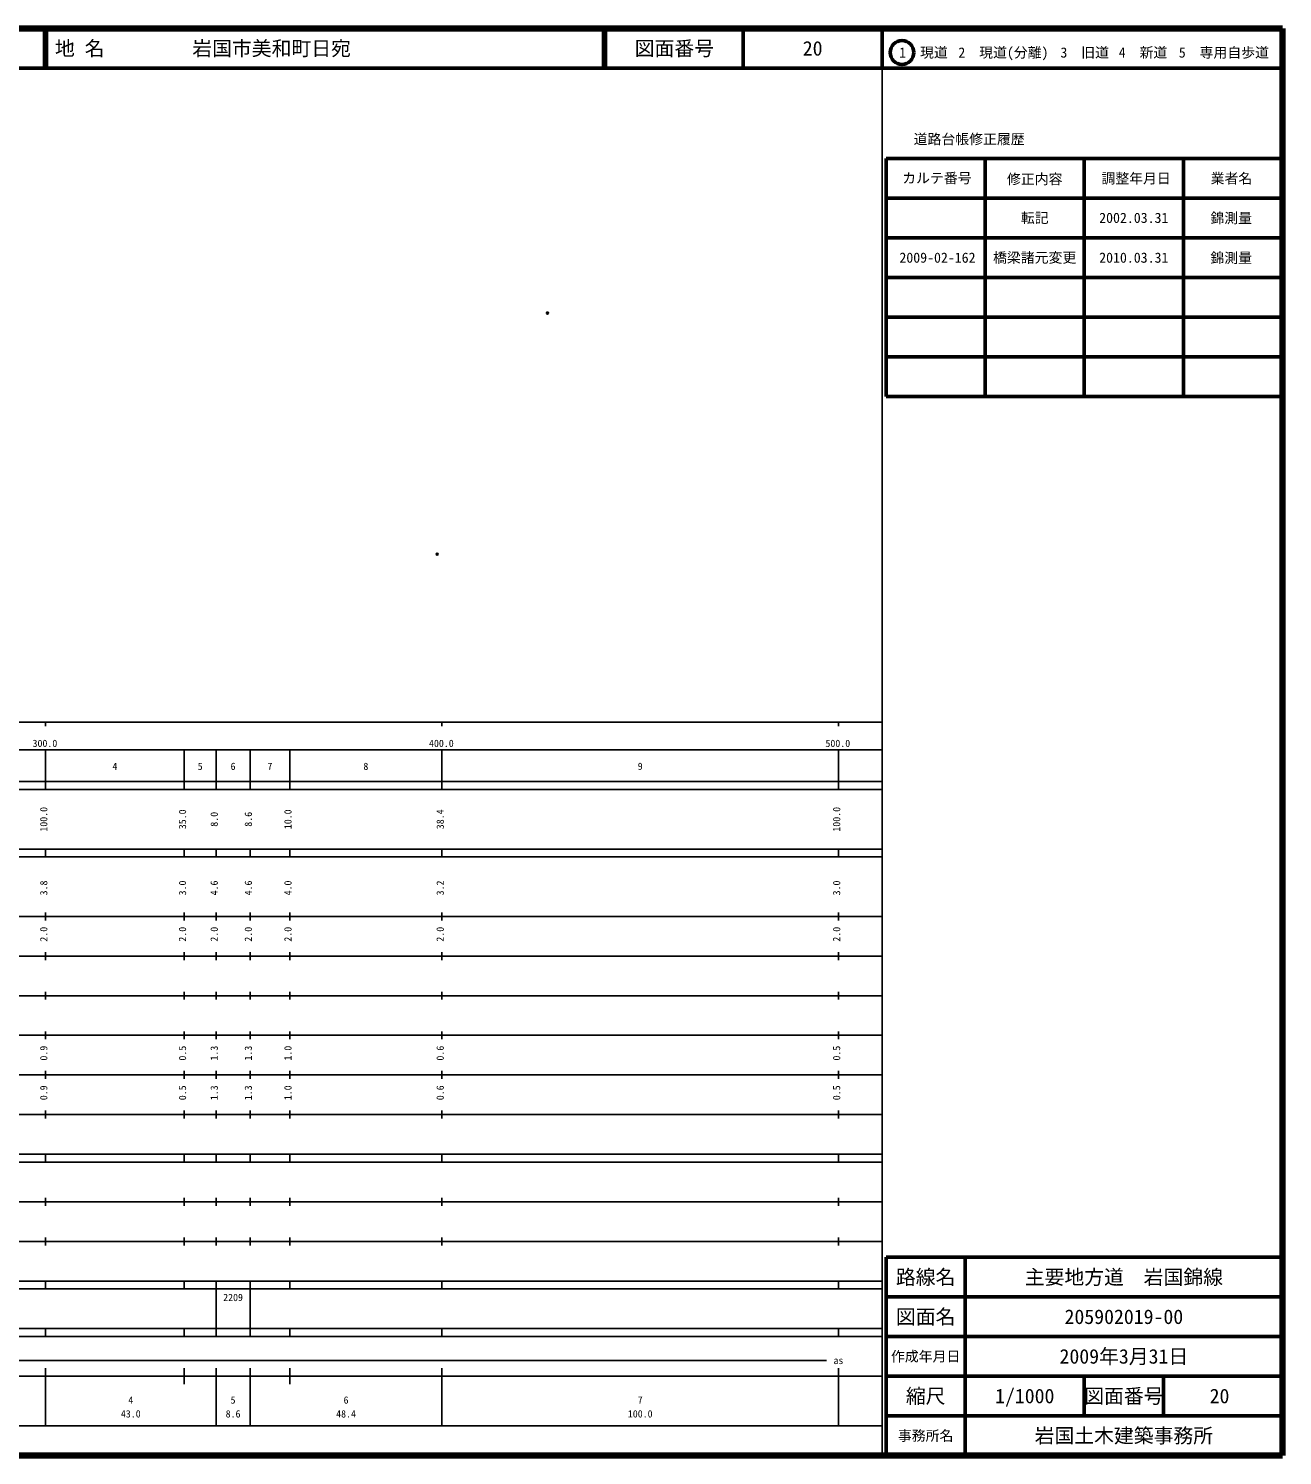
# Model space of a CAD drawing. Units: millimetres on the paper. Extents: x 40 to 680, y 20 to 380.
# Drawn here: x 363.7 to 680, y 20 to 380 of the extents above; entities that cross this region are included whole.
import ezdxf
from ezdxf.enums import TextEntityAlignment as Align

# ---------------------------------------------------------------- set-up
doc = ezdxf.new("R2010")
doc.units = ezdxf.units.MM
doc.header["$PDMODE"] = 32
doc.header["$PDSIZE"] = 0.5
doc.layers.add('M-OTRS', color=6, linetype='Continuous')
doc.layers.add('M-TTL-TXT', color=7, linetype='Continuous')
for name, color, linetype, lineweight in [('M-TTL', 2, 'Continuous', 140), ('M-TTL-BAND', 7, 'Continuous', 25), ('M-TTL-FRAM', 2, 'Continuous', 50), ('M-TTL-LINE', 7, 'Continuous', 50)]:
    doc.layers.add(name, color=color, linetype=linetype, lineweight=lineweight)
doc.styles.add('ＭＳ ゴシック', font='')
doc.styles.get('ＭＳ ゴシック').set_extended_font_data('MS Gothic')

msp = doc.modelspace()

# ---------------------------------------------------------------- linework, layer by layer
at = {"layer": 'M-OTRS'}
for p in [(494.598, 308.23), (466.807, 247.389)]:
    msp.add_point(p, dxfattribs=at)
at = {"layer": 'M-TTL'}
for p, q in [((680, 380), (40, 380)), ((680, 20), (680, 380)), ((40, 20), (680, 20))]:
    msp.add_line(p, q, dxfattribs=at)
at = {"layer": 'M-TTL-BAND'}
for p, q in [((579, 20), (579, 370)), ((40, 205), (579, 205)), ((368, 205), (368, 204)), ((468, 205), (468, 204)), ((568, 205), (568, 204)), ((68, 198), (579, 198)), ((368, 188), (368, 198)), ((403, 188), (403, 198)), ((411, 188), (411, 198)), ((419.6, 188), (419.6, 198)), ((429.6, 188), (429.6, 198)), ((468, 188), (468, 198)), ((568, 188), (568, 198)), ((40, 190), (579, 190)), ((40, 188), (579, 188)), ((40, 173), (579, 173)), ((368, 171), (368, 173)), ((403, 171), (403, 173)), ((411, 171), (411, 173)), ((419.6, 171), (419.6, 173)), ((429.6, 171), (429.6, 173)), ((468, 171), (468, 173)), ((568, 171), (568, 173)), ((40, 171), (579, 171)), ((40, 156), (579, 156)), ((368, 155), (368, 157)), ((403, 155), (403, 157)), ((411, 155), (411, 157)), ((419.6, 155), (419.6, 157)), ((429.6, 155), (429.6, 157)), ((468, 155), (468, 157)), ((568, 155), (568, 157)), ((46, 146), (579, 146)), ((368, 145), (368, 147)), ((403, 145), (403, 147)), ((411, 145), (411, 147)), ((419.6, 145), (419.6, 147)), ((429.6, 145), (429.6, 147)), ((468, 145), (468, 147)), ((568, 145), (568, 147)), ((368, 135), (368, 137)), ((403, 135), (403, 137)), ((411, 135), (411, 137)), ((419.6, 135), (419.6, 137)), ((429.6, 135), (429.6, 137)), ((468, 135), (468, 137)), ((568, 135), (568, 137)), ((52, 136), (579, 136)), ((46, 126), (579, 126)), ((368, 125), (368, 127)), ((403, 125), (403, 127)), ((411, 125), (411, 127)), ((419.6, 125), (419.6, 127)), ((429.6, 125), (429.6, 127)), ((468, 125), (468, 127)), ((568, 125), (568, 127)), ((52, 116), (579, 116)), ((368, 115), (368, 117)), ((403, 115), (403, 117)), ((411, 115), (411, 117)), ((419.6, 115), (419.6, 117)), ((429.6, 115), (429.6, 117)), ((468, 115), (468, 117)), ((568, 115), (568, 117)), ((46, 106), (579, 106)), ((368, 105), (368, 107)), ((403, 105), (403, 107)), ((411, 105), (411, 107)), ((419.6, 105), (419.6, 107)), ((429.6, 105), (429.6, 107)), ((468, 105), (468, 107)), ((568, 105), (568, 107)), ((40, 96), (579, 96)), ((40, 94), (579, 94)), ((368, 94), (368, 96)), ((403, 94), (403, 96)), ((411, 94), (411, 96)), ((419.6, 94), (419.6, 96)), ((429.6, 94), (429.6, 96)), ((468, 94), (468, 96)), ((568, 94), (568, 96)), ((49, 84), (579, 84)), ((368, 83), (368, 85)), ((403, 83), (403, 85)), ((411, 83), (411, 85)), ((419.6, 83), (419.6, 85)), ((429.6, 83), (429.6, 85)), ((468, 83), (468, 85)), ((568, 83), (568, 85)), ((40, 74), (579, 74)), ((368, 73), (368, 75)), ((403, 73), (403, 75)), ((411, 73), (411, 75)), ((419.6, 73), (419.6, 75)), ((429.6, 73), (429.6, 75)), ((468, 73), (468, 75)), ((568, 73), (568, 75)), ((40, 64), (579, 64)), ((40, 62), (579, 62)), ((368, 62), (368, 64)), ((403, 62), (403, 64)), ((411, 62), (411, 64)), ((411, 52), (411, 62)), ((419.6, 62), (419.6, 64)), ((419.6, 52), (419.6, 62)), ((429.6, 62), (429.6, 64)), ((468, 62), (468, 64)), ((568, 62), (568, 64)), ((40, 52), (579, 52)), ((368, 50), (368, 52)), ((403, 50), (403, 52)), ((411, 50), (411, 52)), ((419.6, 50), (419.6, 52)), ((429.6, 50), (429.6, 52)), ((468, 50), (468, 52)), ((568, 50), (568, 52)), ((40, 50), (579, 50)), ((71, 44), (565, 44)), ((40, 40), (579, 40)), ((368, 27.5), (368, 42)), ((403, 38), (403, 42)), ((411, 27.5), (411, 42)), ((419.6, 27.5), (419.6, 42)), ((429.6, 38), (429.6, 42)), ((468, 27.5), (468, 42)), ((568, 27.5), (568, 42)), ((68, 27.5), (579, 27.5))]:
    msp.add_line(p, q, dxfattribs=at)
at = {"layer": 'M-TTL-FRAM'}
for p, q in [((580, 347.197), (580, 287.197)), ((580, 347.197), (680, 347.197)), ((580, 287.197), (680, 287.197)), ((680, 70), (580, 70)), ((580, 70), (580, 20))]:
    msp.add_line(p, q, dxfattribs=at)
at = {"layer": 'M-TTL-LINE'}
for p, q in [((367.75, 380), (367.75, 370)), ((368.25, 380), (368.25, 370)), ((508.747, 380), (508.747, 370)), ((509.247, 380), (509.247, 370)), ((543.997, 380), (543.997, 370)), ((579, 380), (579, 370)), ((40, 370), (680, 370)), ((605, 347.197), (605, 287.197)), ((630, 347.197), (630, 287.197)), ((655, 347.197), (655, 287.197)), ((580, 337.197), (680, 337.197)), ((580, 327.197), (680, 327.197)), ((580, 317.197), (680, 317.197)), ((580, 307.197), (680, 307.197)), ((580, 297.197), (680, 297.197)), ((600, 70), (600, 20)), ((680, 60), (580, 60)), ((680, 50), (580, 50)), ((680, 40), (580, 40)), ((630, 40), (630, 30)), ((650, 40), (650, 30)), ((680, 30), (580, 30))]:
    msp.add_line(p, q, dxfattribs=at)
msp.add_circle((584.031, 373.958), 3, dxfattribs=at)

# ---------------------------------------------------------------- texts
at = {"layer": 'M-TTL-BAND', "style": 'ＭＳ ゴシック'}
for s, p in [('300.0', (367.844, 198.195)), ('400.0', (467.844, 198.195)), ('500.0', (567.844, 198.195)), ('4', (385.5, 192.405)), ('5', (407, 192.405)), ('6', (415.3, 192.405)), ('7', (424.6, 192.405)), ('8', (448.8, 192.405)), ('9', (518, 192.405)), ('as', (568, 42.5)), ('4', (389.5, 32.523)), ('5', (415.3, 32.523)), ('6', (443.8, 32.523)), ('7', (518, 32.523)), ('43.0', (389.5, 29.033)), ('8.6', (415.3, 29.033)), ('48.4', (443.8, 29.033)), ('100.0', (518, 29.033))]:
    msp.add_text(s, height=1.833, dxfattribs=at).set_placement(p, align=Align.BOTTOM_CENTER)
for s, p in [('100.0', (369, 180.5)), ('35.0', (404, 180.5)), ('8.0', (412, 180.5)), ('8.6', (420.6, 180.5)), ('10.0', (430.6, 180.5)), ('38.4', (469, 180.5)), ('100.0', (569, 180.5)), ('3.8', (369, 163.174)), ('3.0', (404, 163.174)), ('4.6', (412, 163.174)), ('4.6', (420.6, 163.174)), ('4.0', (430.6, 163.174)), ('3.2', (469, 163.174)), ('3.0', (569, 163.174)), ('2.0', (369, 151.5)), ('2.0', (404, 151.5)), ('2.0', (412, 151.5)), ('2.0', (420.6, 151.5)), ('2.0', (430.6, 151.5)), ('2.0', (469, 151.5)), ('2.0', (569, 151.5)), ('0.9', (369, 121.5)), ('0.5', (404, 121.5)), ('1.3', (412, 121.5)), ('1.3', (420.6, 121.5)), ('1.0', (430.6, 121.5)), ('0.6', (469, 121.5)), ('0.5', (569, 121.5)), ('0.9', (369, 111.5)), ('0.5', (404, 111.5)), ('1.3', (412, 111.5)), ('1.3', (420.6, 111.5)), ('1.0', (430.6, 111.5)), ('0.6', (469, 111.5)), ('0.5', (569, 111.5))]:
    msp.add_text(s, height=1.833, rotation=90, dxfattribs=at).set_placement(p, align=Align.BOTTOM_CENTER)
msp.add_text('2209', height=1.833, dxfattribs=at).set_placement((412.8, 58.405), align=Align.BOTTOM_LEFT)
at = {"layer": 'M-TTL-TXT', "style": 'ＭＳ ゴシック'}
for s, p in [('地 名', (370.38, 375)), ('岩国市美和町日宛', (405.024, 375))]:
    msp.add_text(s, height=3.666, dxfattribs=at).set_placement(p, align=Align.MIDDLE_LEFT)
for s, height, p in [('図面番号', 3.666, (526.622, 375)), ('20', 3.666, (561.497, 375)), ('1\u3000現道', 2.566, (589.448, 373.958)), ('2\u3000現道(分離)', 2.566, (609.619, 373.958)), ('3\u3000旧道', 2.566, (630.121, 373.958)), ('4\u3000新道', 2.566, (644.824, 373.958)), ('5\u3000専用自歩道', 2.566, (665.228, 373.958)), ('道路台帳修正履歴', 2.566, (600.968, 352.113)), ('カルテ番号', 2.566, (592.839, 342.277)), ('修正内容', 2.566, (617.509, 342.023)), ('調整年月日', 2.566, (643.089, 342.197)), ('業者名', 2.566, (667.134, 342.197)), ('転記', 2.566, (617.5, 332.245)), ('2002.03.31', 2.566, (642.5, 332.245)), ('錦測量', 2.566, (667.077, 332.189)), ('2009-02-162', 2.566, (592.982, 322.199)), ('橋梁諸元変更', 2.566, (617.5, 322.199)), ('2010.03.31', 2.566, (642.5, 322.199)), ('錦測量', 2.566, (667.077, 322.142)), ('路線名', 3.666, (590, 65)), ('路線名', 3.666, (590, 65)), ('主要地方道\u3000岩国錦線', 3.666, (640, 65)), ('図面名', 3.666, (590, 55)), ('図面名', 3.666, (590, 55)), ('205902019-00', 3.666, (640, 55)), ('2009年3月31日', 3.666, (640, 45)), ('作成年月日', 2.566, (590, 45)), ('作成年月日', 2.566, (590, 45)), ('縮尺', 3.666, (590, 35)), ('縮尺', 3.666, (590, 35)), ('1/1000', 3.666, (615, 35)), ('図面番号', 3.666, (640, 35)), ('図面番号', 3.666, (640, 35)), ('20', 3.666, (664.125, 35)), ('事務所名', 2.566, (590, 25)), ('事務所名', 2.566, (590, 25)), ('岩国土木建築事務所', 3.666, (640, 25))]:
    msp.add_text(s, height=height, dxfattribs=at).set_placement(p, align=Align.MIDDLE_CENTER)

doc.saveas('drawing.dxf')
